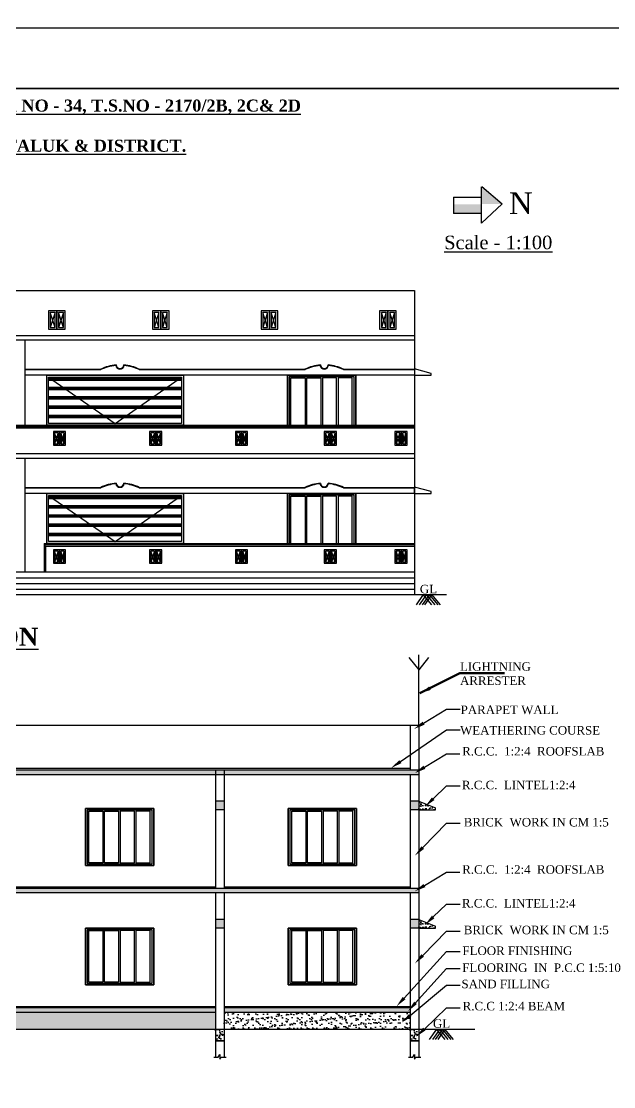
# Model space of a CAD drawing. Header units: metres. Extents: x 17422 to 45078, y -24482 to 1021.
# Drawn here: x 44955.39 to 44971.26, y -24421.43 to -24392.87 of the extents above; entities that cross this region are included whole.
import ezdxf
from ezdxf import colors
from ezdxf.entities.mleader import LeaderData, LeaderLine
from ezdxf.math import Vec2, Vec3

# ---------------------------------------------------------------- set-up
doc = ezdxf.new("R2010")
doc.units = ezdxf.units.M
doc.header["$MEASUREMENT"] = 0
doc.header["$PDMODE"] = 34
doc.layers.add('0 @ 1', color=7, linetype='Continuous')
doc.styles.add('CODE', font='tahoma.ttf', dxfattribs={"height": 0.6})
doc.styles.add('plan9', font='times.ttf', dxfattribs={"height": 9})
doc.styles.get("Standard").update_dxf_attribs({"font": 'times.ttf', "height": 0.23})
doc.dimstyles.new('OUTER', dxfattribs={"dimscale": 0, "dimtxt": 0.3, "dimasz": 0.18, "dimexe": 0.18, "dimexo": 0.0625, "dimgap": 0.09, "dimtad": 0, "dimzin": 0, "dimdsep": 46, "dimtxsty": 'CODE', "dimcen": 0.09, "dimse1": 1, "dimse2": 1, "dimclrd": 256, "dimclrt": 6, "dimadec": 0, "dimazin": 0, "dimtfac": 1, "dimtofl": 0, "dimtmove": 0, "dimatfit": 3, "dimfxl": 0, "dimtolj": 1, "dimtzin": 0, "dimarcsym": 0})
doc.dimstyles.new('Standard$7', dxfattribs={"dimtxt": 9, "dimasz": 9, "dimexe": 9, "dimexo": 9, "dimgap": 0, "dimtad": 0, "dimdec": 1, "dimzin": 0, "dimdsep": 46, "dimlunit": 4, "dimtxsty": 'Standard', "dimcen": 0, "dimclrd": 256, "dimclre": 256, "dimclrt": 256, "dimazin": 0, "dimtfac": 1, "dimtdec": 1, "dimtofl": 0, "dimtmove": 0, "dimatfit": 3, "dimfxl": 0, "dimtolj": 1, "dimtzin": 0, "dimlwd": -1, "dimlwe": -1, "dimarcsym": 0})
pattern_1 = [(50, (-1726.51783, -844.85389), (0.182165655, -0.01593742975), [0.0190480727, -0.20952880006]), (355, (-1726.51783, -844.85389), (-0.03523927326, 0.19103747295), [0.0152384582, -0.16762304005]), (100.45144446, (-1726.50265, -844.85521), (0.1469263812, 0.17510004124), [0.01618837084, -0.1780720793]), (46.1842, (-1726.51783, -844.8031), (0.2710518732, -0.042037644), [0.0285721091, -0.3142932001]), (96.6356355, (-1726.49524, -844.8066), (0.2373801163, 0.2474010928), [0.02428257, -0.2671082693]), (351.184164, (-1726.51783, -844.8031), (0.2373801161, 0.2474010926), [0.0228576873, -0.2514345603]), (21, (-1726.49243, -844.81579), (0.15159905258, -0.10225485217), [0.0190480727, -0.20952880006]), (326, (-1726.49243, -844.81579), (0.06179584186, 0.18416947733), [0.0152384582, -0.16762304005]), (71.45144474, (-1726.4798, -844.82431), (0.2133948926, 0.08191462476), [0.01618837033, -0.1780720793]), (37.5, (-1726.51783, -844.853885), (0.00308829078, 0.08454648453), [0, -0.16559124562, 0, -0.17016278308, 0, -0.1682579758]), (7.5, (-1726.51783, -844.853885), (0.06681290244, 0.10017043966), [0, -0.09701818378, 0, -0.16178163107, 0, -0.06412851153]), (327.5, (-1726.57447, -844.853885), (0.13557718121, -0.00572835783), [0, -0.06349357577, 0, -0.19809995642, 0, -0.2628634037]), (317.5, (-1726.59986, -844.85389), (0.14811430094, 0.02542409312), [0, -0.0825416485, 0, -0.131558689, 0, -0.18667111278])]
pattern_2 = [(37.5, (-1726.51783, -844.85389), (-0.0062993358, 0.1926823769), [0, -0.152, 0, -0.17, 0, -0.1625]), (7.5, (-1726.51783, -844.85389), (0.1769776705, 0.2822146065), [0, -0.082, 0, -0.137, 0, -0.0525]), (327.5, (-1726.64083, -844.85389), (0.3114141862, 0.00056590535), [0, -0.05, 0, -0.18, 0, -0.235]), (317.5, (-1726.64083, -844.85389), (0.3006126605, 0.0877675565), [0, -0.025, 0, -0.118, 0, -0.135])]
pattern_3 = [(50, (-1726.51783, -841.68389), (0.182165655, -0.01593742975), [0.0190480727, -0.20952880006]), (355, (-1726.51783, -841.68389), (-0.03523927326, 0.19103747295), [0.0152384582, -0.16762304005]), (100.45144446, (-1726.50265, -841.68521), (0.1469263812, 0.17510004124), [0.01618837084, -0.1780720793]), (46.1842, (-1726.51783, -841.6331), (0.2710518732, -0.042037644), [0.0285721091, -0.3142932001]), (96.6356355, (-1726.49524, -841.6366), (0.2373801163, 0.2474010928), [0.02428257, -0.2671082693]), (351.184164, (-1726.51783, -841.6331), (0.2373801161, 0.2474010926), [0.0228576873, -0.2514345603]), (21, (-1726.49243, -841.64579), (0.15159905258, -0.10225485217), [0.0190480727, -0.20952880006]), (326, (-1726.49243, -841.64579), (0.06179584186, 0.18416947733), [0.0152384582, -0.16762304005]), (71.45144474, (-1726.4798, -841.65431), (0.2133948926, 0.08191462476), [0.01618837033, -0.1780720793]), (37.5, (-1726.51783, -841.683885), (0.00308829078, 0.08454648453), [0, -0.16559124562, 0, -0.17016278308, 0, -0.1682579758]), (7.5, (-1726.51783, -841.683885), (0.06681290244, 0.10017043966), [0, -0.09701818378, 0, -0.16178163107, 0, -0.06412851153]), (327.5, (-1726.57447, -841.683885), (0.13557718121, -0.00572835783), [0, -0.06349357577, 0, -0.19809995642, 0, -0.2628634037]), (317.5, (-1726.59986, -841.68389), (0.14811430094, 0.02542409312), [0, -0.0825416485, 0, -0.131558689, 0, -0.18667111278])]

# ---------------------------------------------------------------- blocks, each defined once
blk = doc.blocks.new('TRRR')
at = {"ltscale": 0.23}
for p, q in [((27854.771, 61.778), (27854.479, 61.778)), ((27854.479, 61.778), (27854.479, 61.14)), ((27854.709, 61.201), (27854.54, 61.717)), ((27854.709, 61.717), (27854.54, 61.201)), ((27854.709, 61.717), (27854.54, 61.717)), ((27854.54, 61.717), (27854.54, 61.201)), ((27854.709, 61.201), (27854.709, 61.717)), ((27854.771, 61.14), (27854.771, 61.778)), ((27854.54, 61.201), (27854.709, 61.201)), ((27854.479, 61.14), (27854.771, 61.14))]:
    blk.add_line(p, q, dxfattribs=at)
blk = doc.blocks.new('*D183')
at = {"color": 0, "lineweight": -2}
for p, q in [((44910.149, -24394.612), (44910.149, -24392.87)), ((44984.785, -24394.612), (44984.785, -24392.87)), ((44910.329, -24393.05), (44947.007, -24393.05)), ((44984.605, -24393.05), (44947.927, -24393.05))]:
    blk.add_line(p, q, dxfattribs=at)
at = {"color": 0, "lineweight": 30}
for points in [[(44910.329, -24393.02), (44910.329, -24393.08), (44910.149, -24393.05)], [(44984.605, -24393.02), (44984.605, -24393.08), (44984.785, -24393.05)]]:
    blk.add_solid(points, dxfattribs=at)
at = {"layer": 'Defpoints', "color": 0, "lineweight": 30}
for p in [(44910.149, -24393.05), (44910.149, -24394.674), (44984.785, -24394.674)]:
    blk.add_point(p, dxfattribs=at)
at = {"color": 0, "lineweight": 30, "insert": (44947.467, -24393.05), "char_height": 0.23, "attachment_point": 5}
blk.add_mtext('\\A1;74.64', dxfattribs=at)

msp = doc.modelspace()

# ---------------------------------------------------------------- hatches: boundary and pattern name
for points in [[(44967.72329, -24397.30123), (44967.72329, -24397.77042), (44968.2706, -24397.76593)], [(44967.71937, -24398.02359), (44967.71937, -24397.77574), (44966.97585, -24397.77574), (44966.97585, -24398.02359)]]:
    msp.add_hatch(color=256).paths.add_polyline_path(points)
h = msp.add_hatch()
h.set_pattern_fill('PLAST', color=256)
h.set_pattern_definition([(0, (-11487.95403, -2557.2392), (0, 0.25), []), (0, (-11487.95403, -2557.20795), (0, 0.25), []), (0, (-11487.95403, -2557.1767), (0, 0.25), [])])
h.paths.add_polyline_path([(44956.11861, -24402.4098), (44959.67861, -24402.4098), (44959.67861, -24403.6498), (44956.11861, -24403.6498)])
h = msp.add_hatch()
h.set_pattern_fill('PLAST', color=256)
h.set_pattern_definition([(0, (-11487.95398, -2560.4092), (0, 0.25), []), (0, (-11487.95398, -2560.37795), (0, 0.25), []), (0, (-11487.95398, -2560.3467), (0, 0.25), [])])
h.paths.add_polyline_path([(44956.11866, -24405.5798), (44959.67866, -24405.5798), (44959.67866, -24406.81981), (44956.11866, -24406.81981)])
at = {"ltscale": 0.23}
h = msp.add_hatch(dxfattribs=at)
h.set_pattern_fill('AR-CONC', color=256, scale=0.025397, style=0)
h.set_pattern_definition(pattern_3)
h.paths.add_polyline_path([(44966.03353, -24412.93831), (44941.6131, -24412.93831), (44941.6131, -24413.05831), (44966.03353, -24413.05831)])
h = msp.add_hatch(dxfattribs=at)
h.set_pattern_fill('AR-CONC', color=256, scale=0.025397, style=0)
h.set_pattern_definition(pattern_3)
h.paths.add_polyline_path([(44947.05821, -24413.77831), (44946.82821, -24413.77831), (44946.82821, -24414.00831), (44947.05821, -24414.00831)])
h.paths.add_polyline_path([(44960.81842, -24413.77831), (44960.58842, -24413.77831), (44960.58842, -24414.00831), (44960.81842, -24414.00831)])
h.paths.add_polyline_path([(44966.03353, -24413.77831), (44965.80353, -24413.77831), (44965.80353, -24414.00831), (44966.03353, -24414.00831)])
h = msp.add_hatch(dxfattribs=at)
h.set_pattern_fill('AR-CONC', color=256, scale=0.025397, style=0)
h.set_pattern_definition(pattern_3)
h.paths.add_polyline_path([(44966.48353, -24413.95831), (44966.03353, -24413.77831), (44966.03353, -24414.00831), (44966.48353, -24414.00831)])
h = msp.add_hatch(dxfattribs=at)
h.set_pattern_fill('AR-CONC', color=256, scale=0.025397, style=0)
h.set_pattern_definition(pattern_1)
h.paths.add_polyline_path([(44966.03353, -24416.10831), (44941.6131, -24416.10831), (44941.6131, -24416.22831), (44966.03353, -24416.22831)])
h = msp.add_hatch(dxfattribs=at)
h.set_pattern_fill('AR-CONC', color=256, scale=0.025397, style=0)
h.set_pattern_definition(pattern_1)
h.paths.add_polyline_path([(44947.05821, -24416.94831), (44946.82821, -24416.94831), (44946.82821, -24417.17831), (44947.05821, -24417.17831)])
h.paths.add_polyline_path([(44960.81842, -24416.94831), (44960.58842, -24416.94831), (44960.58842, -24417.17831), (44960.81842, -24417.17831)])
h.paths.add_polyline_path([(44966.03353, -24416.94831), (44965.80353, -24416.94831), (44965.80353, -24417.17831), (44966.03353, -24417.17831)])
h = msp.add_hatch(dxfattribs=at)
h.set_pattern_fill('AR-CONC', color=256, scale=0.025397, style=0)
h.set_pattern_definition(pattern_1)
h.paths.add_polyline_path([(44966.48353, -24417.12831), (44966.03353, -24416.94831), (44966.03353, -24417.17831), (44966.48353, -24417.17831)])
h = msp.add_hatch()
h.set_pattern_fill('AR-SAND', color=256, scale=0.1, style=0)
h.set_pattern_definition(pattern_2)
h.paths.add_polyline_path([(44960.58842, -24419.88831), (44960.58842, -24419.43831), (44947.05821, -24419.43831), (44947.05821, -24419.88831)])
h = msp.add_hatch(dxfattribs=at)
h.set_pattern_fill('AR-CONC', color=256, scale=0.025397, style=0)
h.set_pattern_definition(pattern_1)
h.paths.add_polyline_path([(44960.58842, -24419.30831), (44953.5748, -24419.30831), (44953.5748, -24419.43831), (44960.58842, -24419.43831)])
h = msp.add_hatch(dxfattribs=at)
h.set_pattern_fill('AR-CONC', color=256, scale=0.025397, style=0)
h.set_pattern_definition(pattern_1)
h.paths.add_polyline_path([(44960.81842, -24419.30831), (44960.81842, -24419.43831), (44965.80353, -24419.43831), (44965.80353, -24419.30831)])
h = msp.add_hatch()
h.set_pattern_fill('AR-SAND', color=256, scale=0.1, style=0)
h.set_pattern_definition(pattern_2)
h.paths.add_polyline_path([(44965.80353, -24419.88831), (44965.80353, -24419.43831), (44960.81842, -24419.43831), (44960.81842, -24419.88831)])
h = msp.add_hatch(dxfattribs=at)
h.set_pattern_fill('AR-CONC', color=256, scale=0.025397, style=0)
h.set_pattern_definition([(50, (44960.7027, -24420.04951), (0.18217, -0.01594), [0.01905, -0.20953]), (355, (44960.7027, -24420.04951), (-0.03524, 0.19104), [0.01524, -0.16762]), (100.45, (44960.71789, -24420.05084), (0.14693, 0.1751), [0.01619, -0.17807]), (46.18, (44960.7027, -24419.99872), (0.27105, -0.04204), [0.02857, -0.31429]), (96.64, (44960.7253, -24420.00222), (0.23738, 0.2474), [0.02428, -0.26711]), (351.18, (44960.7027, -24419.99872), (0.23738, 0.2474), [0.02286, -0.25143]), (21, (44960.7281, -24420.01142), (0.1516, -0.102255), [0.01905, -0.20953]), (326, (44960.7281, -24420.01142), (0.0618, 0.18417), [0.01524, -0.16762]), (71.45, (44960.74074, -24420.01994), (0.2134, 0.08191), [0.01619, -0.17807]), (37.5, (44960.70271, -24420.04951), (0.003088, 0.084546), [0, -0.165591, 0, -0.170163, 0, -0.168258]), (7.5, (44960.70271, -24420.04951), (0.066813, 0.10017), [0, -0.097018, 0, -0.161782, 0, -0.064129]), (327.5, (44960.64607, -24420.04951), (0.135577, -0.005728), [0, -0.063494, 0, -0.1981, 0, -0.262863]), (317.5, (44960.62067, -24420.04951), (0.148114, 0.025424), [0, -0.082542, 0, -0.131559, 0, -0.18667])])
h.paths.add_polyline_path([(44960.817, -24419.89713), (44960.58842, -24419.89713), (44960.58842, -24420.20189), (44960.817, -24420.2019)])
h = msp.add_hatch(dxfattribs=at)
h.set_pattern_fill('AR-CONC', color=256, scale=0.025397, style=0)
h.set_pattern_definition([(50, (44965.91781, -24420.04951), (0.18217, -0.01594), [0.01905, -0.20953]), (355, (44965.91781, -24420.04951), (-0.03524, 0.19104), [0.01524, -0.16762]), (100.45, (44965.933, -24420.05084), (0.14693, 0.1751), [0.01619, -0.17807]), (46.18, (44965.91781, -24419.99872), (0.27105, -0.04204), [0.02857, -0.31429]), (96.64, (44965.9404, -24420.00222), (0.23738, 0.2474), [0.02428, -0.26711]), (351.18, (44965.9178, -24419.99872), (0.23738, 0.2474), [0.02286, -0.25143]), (21, (44965.94321, -24420.01142), (0.1516, -0.102255), [0.01905, -0.20953]), (326, (44965.94321, -24420.01142), (0.0618, 0.18417), [0.01524, -0.16762]), (71.45, (44965.95584, -24420.01994), (0.2134, 0.08191), [0.01619, -0.17807]), (37.5, (44965.917814, -24420.04951), (0.003088, 0.084546), [0, -0.165591, 0, -0.170163, 0, -0.168258]), (7.5, (44965.91781, -24420.04951), (0.066813, 0.10017), [0, -0.097018, 0, -0.161782, 0, -0.064129]), (327.5, (44965.86118, -24420.04951), (0.135577, -0.005728), [0, -0.063494, 0, -0.1981, 0, -0.262863]), (317.5, (44965.83578, -24420.04951), (0.148114, 0.025424), [0, -0.082542, 0, -0.131559, 0, -0.18667])])
h.paths.add_polyline_path([(44966.0321, -24419.89713), (44965.80353, -24419.89713), (44965.80353, -24420.20189), (44966.0321, -24420.2019)])

# ---------------------------------------------------------------- linework, layer by layer
for p, q in [((44966.96552, -24397.58063), (44967.71937, -24397.58063)), ((44966.96552, -24397.58063), (44966.96552, -24398.02468)), ((44967.71937, -24398.28175), (44967.71937, -24397.31104)), ((44967.72329, -24397.30123), (44968.2706, -24397.76593)), ((44968.2706, -24397.76593), (44967.71937, -24398.28175)), ((44967.71937, -24398.02468), (44966.96552, -24398.02468)), ((44956.11861, -24402.4098), (44957.89861, -24403.6498)), ((44957.54822, -24402.19468), (44957.54823, -24402.19468)), ((44957.54823, -24402.19468), (44957.54823, -24402.19468)), ((44957.89861, -24403.6498), (44959.67861, -24402.4098)), ((44958.51523, -24402.19468), (44958.51524, -24402.19468)), ((44958.51523, -24402.19468), (44958.51523, -24402.19468)), ((44958.54822, -24402.19468), (44962.98666, -24402.19469)), ((44958.54822, -24402.19468), (44962.98666, -24402.19469)), ((44941.4981, -24403.69981), (44965.91853, -24403.69981)), ((44941.4981, -24403.72981), (44965.91853, -24403.72981)), ((44941.4981, -24403.76981), (44965.91853, -24403.76981)), ((44955.48831, -24405.36468), (44957.51529, -24405.36468)), ((44955.48831, -24405.52981), (44955.48831, -24405.36468)), ((44955.48831, -24405.36468), (44957.51529, -24405.36468)), ((44955.48831, -24405.5298), (44955.48831, -24405.36468)), ((44956.11866, -24405.5798), (44957.89866, -24406.81981)), ((44957.54827, -24405.36468), (44957.54828, -24405.36468)), ((44957.54828, -24405.36468), (44957.54828, -24405.36468)), ((44957.89866, -24406.81981), (44959.67866, -24405.5798)), ((44958.51528, -24405.36468), (44958.51529, -24405.36468)), ((44958.51529, -24405.36469), (44958.51529, -24405.36469)), ((44958.54827, -24405.36468), (44962.98671, -24405.36469)), ((44958.54828, -24405.36469), (44962.98671, -24405.36469)), ((44955.99926, -24406.86981), (44965.91853, -24406.86981)), ((44955.99926, -24406.86981), (44955.99926, -24407.62981)), ((44956.01909, -24406.89981), (44965.91853, -24406.89981)), ((44956.01909, -24406.89981), (44956.01909, -24407.62981)), ((44956.0339, -24406.93981), (44965.91853, -24406.93981)), ((44956.0339, -24406.93981), (44956.0339, -24407.62981)), ((44966.15719, -24408.23981), (44965.96295, -24408.51584)), ((44966.2447, -24408.23981), (44966.05046, -24408.51584)), ((44966.32136, -24408.23981), (44966.12711, -24408.51584)), ((44966.38681, -24408.51584), (44966.15719, -24408.23981)), ((44966.38579, -24408.23981), (44966.19155, -24408.51584)), ((44966.47432, -24408.51584), (44966.2447, -24408.23981)), ((44966.55097, -24408.51584), (44966.32136, -24408.23981)), ((44966.61541, -24408.51584), (44966.38579, -24408.23981)), ((44966.50889, -24419.88831), (44966.31464, -24420.16434)), ((44966.5964, -24419.88831), (44966.40216, -24420.16434)), ((44966.67305, -24419.88831), (44966.47881, -24420.16434)), ((44966.7385, -24420.16434), (44966.50889, -24419.88831)), ((44966.73749, -24419.88831), (44966.54324, -24420.16434)), ((44966.82601, -24420.16434), (44966.5964, -24419.88831)), ((44966.90267, -24420.16434), (44966.67305, -24419.88831)), ((44966.9671, -24420.16434), (44966.73749, -24419.88831))]:
    msp.add_line(p, q)
for p, q in [((44941.4981, -24400.08981), (44965.91853, -24400.08981)), ((44941.4981, -24401.28981), (44965.91853, -24401.28981)), ((44941.4981, -24401.40981), (44965.91853, -24401.40981)), ((44955.48831, -24403.69981), (44955.48831, -24401.40981)), ((44955.48826, -24402.19468), (44957.51524, -24402.19468)), ((44955.48826, -24402.3598), (44955.48826, -24402.19468)), ((44955.48826, -24402.19468), (44957.51524, -24402.19468)), ((44955.48826, -24402.3598), (44955.48826, -24402.19468)), ((44955.48826, -24402.20738), (44957.51917, -24402.20738)), ((44955.48826, -24402.20738), (44957.51917, -24402.20738)), ((44958.54429, -24402.20738), (44962.99059, -24402.20739)), ((44958.5443, -24402.20738), (44962.99059, -24402.20739)), ((44964.34947, -24402.3598), (44962.51947, -24402.3598)), ((44962.51947, -24402.3598), (44962.51947, -24403.6998)), ((44964.30471, -24402.40456), (44962.56422, -24402.40456)), ((44962.56422, -24402.40456), (44962.56422, -24403.6998)), ((44962.61238, -24403.6998), (44962.61238, -24402.43001)), ((44962.61238, -24402.43001), (44962.99056, -24402.43001)), ((44962.99056, -24402.43001), (44962.99056, -24403.6998)), ((44963.03275, -24403.6998), (44963.03275, -24402.43001)), ((44963.03275, -24402.43001), (44963.41092, -24402.43001)), ((44963.41092, -24402.43001), (44963.41092, -24403.6998)), ((44963.83365, -24402.43001), (44963.45547, -24402.43001)), ((44963.45547, -24402.43001), (44963.45547, -24403.6998)), ((44963.83365, -24403.6998), (44963.83365, -24402.43001)), ((44964.25209, -24402.43001), (44963.87392, -24402.43001)), ((44963.87392, -24402.43001), (44963.87392, -24403.6998)), ((44964.01575, -24402.20739), (44965.91847, -24402.20739)), ((44964.01575, -24402.20739), (44965.91847, -24402.20739)), ((44964.01968, -24402.19469), (44965.91847, -24402.19469)), ((44964.01968, -24402.19469), (44965.91847, -24402.19469)), ((44964.25209, -24403.6998), (44964.25209, -24402.43001)), ((44964.30471, -24403.6998), (44964.30471, -24402.40456)), ((44964.34947, -24403.6998), (44964.34947, -24402.3598)), ((44941.4981, -24404.45981), (44965.91853, -24404.45981)), ((44941.4981, -24404.57981), (44965.91853, -24404.57981)), ((44955.48831, -24407.62981), (44955.48831, -24404.57981)), ((44955.48831, -24405.37738), (44957.51922, -24405.37738)), ((44955.48831, -24405.37738), (44957.51922, -24405.37738)), ((44958.54434, -24405.37738), (44962.99064, -24405.37739)), ((44958.54435, -24405.37739), (44962.99064, -24405.37739)), ((44964.34952, -24405.5298), (44962.51952, -24405.5298)), ((44962.51952, -24405.5298), (44962.51952, -24406.8698)), ((44964.30477, -24405.57456), (44962.56427, -24405.57456)), ((44962.56427, -24405.57456), (44962.56427, -24406.8698)), ((44964.01581, -24405.37739), (44965.91852, -24405.37739)), ((44964.01581, -24405.37739), (44965.91852, -24405.37739)), ((44964.01973, -24405.36469), (44965.91852, -24405.36469)), ((44964.01973, -24405.36469), (44965.91852, -24405.36469)), ((44964.30477, -24406.8698), (44964.30477, -24405.57456)), ((44964.34952, -24406.8698), (44964.34952, -24405.5298)), ((44965.91853, -24405.52981), (44965.91852, -24405.36468)), ((44965.91853, -24405.5298), (44965.91852, -24405.36468)), ((44962.61244, -24406.8698), (44962.61244, -24405.60001)), ((44962.61244, -24405.60001), (44962.99061, -24405.60001)), ((44962.99061, -24405.60001), (44962.99061, -24406.8698)), ((44963.0328, -24406.8698), (44963.0328, -24405.60001)), ((44963.0328, -24405.60001), (44963.41097, -24405.60001)), ((44963.41097, -24405.60001), (44963.41097, -24406.8698)), ((44963.8337, -24405.60001), (44963.45553, -24405.60001)), ((44963.45553, -24405.60001), (44963.45553, -24406.8698)), ((44963.8337, -24406.8698), (44963.8337, -24405.60001)), ((44964.25215, -24405.60001), (44963.87397, -24405.60001)), ((44963.87397, -24405.60001), (44963.87397, -24406.8698)), ((44964.25215, -24406.8698), (44964.25215, -24405.60001)), ((44941.4981, -24407.62981), (44965.91853, -24407.62981)), ((44941.4981, -24407.78981), (44965.91853, -24407.78981)), ((44941.4981, -24407.93981), (44965.91853, -24407.93981)), ((44941.4981, -24408.08981), (44965.91853, -24408.08981)), ((44940.70426, -24408.23981), (44966.77948, -24408.23981)), ((44966.03353, -24411.73831), (44966.03353, -24409.85577)), ((44965.77176, -24409.92987), (44966.03353, -24410.2575)), ((44966.29529, -24409.92987), (44966.03353, -24410.2575)), ((44941.6131, -24411.73831), (44966.03353, -24411.73831)), ((44965.80353, -24411.73831), (44965.80353, -24412.93831)), ((44966.03353, -24411.73831), (44966.03353, -24420.63651)), ((44941.6131, -24412.93831), (44966.03353, -24412.93831)), ((44941.8431, -24412.88831), (44965.80353, -24412.88831)), ((44960.58842, -24412.93831), (44960.58842, -24416.10831)), ((44960.81842, -24412.93831), (44960.81842, -24416.10831)), ((44941.6131, -24413.05831), (44966.03353, -24413.05831)), ((44965.80353, -24413.05831), (44965.80353, -24416.10831)), ((44960.81842, -24413.77831), (44960.58842, -24413.77831)), ((44966.03353, -24413.77831), (44965.80353, -24413.77831)), ((44958.9342, -24413.97831), (44957.1042, -24413.97831)), ((44957.1042, -24413.97831), (44957.1042, -24415.49831)), ((44958.88944, -24414.02307), (44957.14895, -24414.02307)), ((44957.14895, -24414.02307), (44957.14895, -24415.45356)), ((44957.19711, -24415.42811), (44957.19711, -24414.04852)), ((44957.19711, -24414.04852), (44957.57529, -24414.04852)), ((44957.57529, -24414.04852), (44957.57529, -24415.42811)), ((44957.61748, -24415.42811), (44957.61748, -24414.04852)), ((44957.61748, -24414.04852), (44957.99565, -24414.04852)), ((44957.99565, -24414.04852), (44957.99565, -24415.42811)), ((44958.41838, -24414.04852), (44958.04021, -24414.04852)), ((44958.04021, -24414.04852), (44958.04021, -24415.42811)), ((44958.41838, -24415.42811), (44958.41838, -24414.04852)), ((44958.83682, -24414.04852), (44958.45865, -24414.04852)), ((44958.45865, -24414.04852), (44958.45865, -24415.42811)), ((44958.83682, -24415.42811), (44958.83682, -24414.04852)), ((44958.88944, -24415.45356), (44958.88944, -24414.02307)), ((44958.9342, -24415.49831), (44958.9342, -24413.97831)), ((44960.81842, -24414.00831), (44960.58842, -24414.00831)), ((44964.37112, -24413.97831), (44962.54112, -24413.97831)), ((44962.54112, -24413.97831), (44962.54112, -24415.49831)), ((44964.32637, -24414.02307), (44962.58588, -24414.02307)), ((44962.58588, -24414.02307), (44962.58588, -24415.45356)), ((44962.63404, -24415.42811), (44962.63404, -24414.04852)), ((44962.63404, -24414.04852), (44963.01221, -24414.04852)), ((44963.01221, -24414.04852), (44963.01221, -24415.42811)), ((44963.0544, -24415.42811), (44963.0544, -24414.04852)), ((44963.0544, -24414.04852), (44963.43258, -24414.04852)), ((44963.43258, -24414.04852), (44963.43258, -24415.42811)), ((44963.8553, -24414.04852), (44963.47713, -24414.04852)), ((44963.47713, -24414.04852), (44963.47713, -24415.42811)), ((44963.8553, -24415.42811), (44963.8553, -24414.04852)), ((44964.27375, -24414.04852), (44963.89557, -24414.04852)), ((44963.89557, -24414.04852), (44963.89557, -24415.42811)), ((44964.27375, -24415.42811), (44964.27375, -24414.04852)), ((44964.32637, -24415.45356), (44964.32637, -24414.02307)), ((44964.37112, -24415.49831), (44964.37112, -24413.97831)), ((44966.03353, -24414.00831), (44965.80353, -24414.00831)), ((44957.1042, -24415.49831), (44958.9342, -24415.49831)), ((44957.14895, -24415.45356), (44958.88944, -24415.45356)), ((44957.57529, -24415.42811), (44957.19711, -24415.42811)), ((44957.99565, -24415.42811), (44957.61748, -24415.42811)), ((44958.04021, -24415.42811), (44958.41838, -24415.42811)), ((44958.45865, -24415.42811), (44958.83682, -24415.42811)), ((44962.54112, -24415.49831), (44964.37112, -24415.49831)), ((44962.58588, -24415.45356), (44964.32637, -24415.45356)), ((44963.01221, -24415.42811), (44962.63404, -24415.42811)), ((44963.43258, -24415.42811), (44963.0544, -24415.42811)), ((44963.47713, -24415.42811), (44963.8553, -24415.42811)), ((44963.89557, -24415.42811), (44964.27375, -24415.42811)), ((44946.82821, -24416.10831), (44966.03353, -24416.10831)), ((44953.93831, -24416.07831), (44960.58842, -24416.07831)), ((44960.81842, -24416.07831), (44965.80353, -24416.07831)), ((44946.82821, -24416.22831), (44966.03353, -24416.22831)), ((44960.58842, -24416.22831), (44960.58842, -24420.63651)), ((44960.81842, -24416.22831), (44960.81842, -24420.63651)), ((44965.80353, -24416.22831), (44965.80353, -24420.63651)), ((44960.81842, -24416.94831), (44960.58842, -24416.94831)), ((44966.03353, -24416.94831), (44965.80353, -24416.94831)), ((44958.9342, -24417.17831), (44957.1042, -24417.17831)), ((44957.1042, -24417.17831), (44957.1042, -24418.69831)), ((44958.88944, -24417.22307), (44957.14895, -24417.22307)), ((44957.14895, -24417.22307), (44957.14895, -24418.65356)), ((44957.19711, -24418.62811), (44957.19711, -24417.24852)), ((44957.19711, -24417.24852), (44957.57529, -24417.24852)), ((44957.57529, -24417.24852), (44957.57529, -24418.62811)), ((44957.61748, -24418.62811), (44957.61748, -24417.24852)), ((44957.61748, -24417.24852), (44957.99565, -24417.24852)), ((44957.99565, -24417.24852), (44957.99565, -24418.62811)), ((44958.41838, -24417.24852), (44958.04021, -24417.24852)), ((44958.04021, -24417.24852), (44958.04021, -24418.62811)), ((44958.41838, -24418.62811), (44958.41838, -24417.24852)), ((44958.83682, -24417.24852), (44958.45865, -24417.24852)), ((44958.45865, -24417.24852), (44958.45865, -24418.62811)), ((44958.83682, -24418.62811), (44958.83682, -24417.24852)), ((44958.88944, -24418.65356), (44958.88944, -24417.22307)), ((44958.9342, -24418.69831), (44958.9342, -24417.17831)), ((44960.81842, -24417.17831), (44960.58842, -24417.17831)), ((44964.37112, -24417.17831), (44962.54112, -24417.17831)), ((44962.54112, -24417.17831), (44962.54112, -24418.69831)), ((44964.32637, -24417.22307), (44962.58588, -24417.22307)), ((44962.58588, -24417.22307), (44962.58588, -24418.65356)), ((44962.63404, -24418.62811), (44962.63404, -24417.24852)), ((44962.63404, -24417.24852), (44963.01221, -24417.24852)), ((44963.01221, -24417.24852), (44963.01221, -24418.62811)), ((44963.0544, -24418.62811), (44963.0544, -24417.24852)), ((44963.0544, -24417.24852), (44963.43258, -24417.24852)), ((44963.43258, -24417.24852), (44963.43258, -24418.62811)), ((44963.8553, -24417.24852), (44963.47713, -24417.24852)), ((44963.47713, -24417.24852), (44963.47713, -24418.62811)), ((44963.8553, -24418.62811), (44963.8553, -24417.24852)), ((44964.27375, -24417.24852), (44963.89557, -24417.24852)), ((44963.89557, -24417.24852), (44963.89557, -24418.62811)), ((44964.27375, -24418.62811), (44964.27375, -24417.24852)), ((44964.32637, -24418.65356), (44964.32637, -24417.22307)), ((44964.37112, -24418.69831), (44964.37112, -24417.17831)), ((44966.03353, -24417.17831), (44965.80353, -24417.17831)), ((44957.1042, -24418.69831), (44958.9342, -24418.69831)), ((44957.14895, -24418.65356), (44958.88944, -24418.65356)), ((44957.57529, -24418.62811), (44957.19711, -24418.62811)), ((44957.99565, -24418.62811), (44957.61748, -24418.62811)), ((44958.04021, -24418.62811), (44958.41838, -24418.62811)), ((44958.45865, -24418.62811), (44958.83682, -24418.62811)), ((44962.54112, -24418.69831), (44964.37112, -24418.69831)), ((44962.58588, -24418.65356), (44964.32637, -24418.65356)), ((44963.01221, -24418.62811), (44962.63404, -24418.62811)), ((44963.43258, -24418.62811), (44963.0544, -24418.62811)), ((44963.47713, -24418.62811), (44963.8553, -24418.62811)), ((44963.89557, -24418.62811), (44964.27375, -24418.62811)), ((44947.05821, -24419.27831), (44960.58842, -24419.27831)), ((44960.81842, -24419.27831), (44965.80353, -24419.27831)), ((44947.05821, -24419.30831), (44960.58842, -24419.30831)), ((44947.05821, -24419.43831), (44960.58842, -24419.43831)), ((44960.81842, -24419.30831), (44965.80353, -24419.30831)), ((44960.81842, -24419.43831), (44965.80353, -24419.43831)), ((44940.7984, -24419.88831), (44967.53677, -24419.88831)), ((44960.81699, -24420.2019), (44960.58842, -24420.20189)), ((44966.0321, -24420.2019), (44965.80352, -24420.20189))]:
    msp.add_line(p, q, dxfattribs=at)
at = {"lineweight": 30}
for points in [[(44910.14898, -24450.37317), (44972.28704, -24450.37317), (44972.28704, -24394.67421), (44910.14898, -24394.67421)], [(44910.14898, -24394.67421), (44984.78496, -24394.67421), (44984.78496, -24450.37317), (44910.14898, -24450.37317)]]:
    msp.add_lwpolyline(points, close=True, dxfattribs=at)
at = {"ltscale": 0.23}
for points in [[(44965.91853, -24400.08981), (44965.91853, -24408.23981)], [(44965.91847, -24402.35981), (44955.48826, -24402.3598)], [(44965.91847, -24402.35981), (44955.48826, -24402.3598)], [(44962.51947, -24403.6998), (44962.51947, -24402.3598), (44964.34947, -24402.3598), (44964.34947, -24403.6998)], [(44965.91853, -24402.35981), (44966.36853, -24402.35981), (44966.36853, -24402.30981), (44965.91853, -24402.18697)], [(44965.91853, -24405.52981), (44955.48831, -24405.5298)], [(44965.91853, -24405.52981), (44955.48831, -24405.5298)], [(44962.51952, -24406.8698), (44962.51952, -24405.5298), (44964.34952, -24405.5298), (44964.34952, -24406.8698)], [(44965.91853, -24405.52981), (44966.36853, -24405.52981), (44966.36853, -24405.47981), (44965.91853, -24405.35697)], [(44966.03353, -24413.77831), (44966.48353, -24413.95831)], [(44966.03353, -24414.00831), (44966.48353, -24414.00831), (44966.48353, -24413.95831)], [(44966.03353, -24416.94831), (44966.48353, -24417.12831)], [(44966.03353, -24417.17831), (44966.48353, -24417.17831), (44966.48353, -24417.12831)], [(44960.58842, -24420.20189), (44960.81699, -24420.2019)], [(44965.80353, -24420.20189), (44966.0321, -24420.2019)], [(44960.54308, -24420.63651), (44960.65844, -24420.63651), (44960.7023, -24420.5727), (44960.70188, -24420.69359), (44960.74467, -24420.63651), (44960.87495, -24420.63651)], [(44965.75818, -24420.63651), (44965.87355, -24420.63651), (44965.9174, -24420.5727), (44965.91699, -24420.69359), (44965.95978, -24420.63651), (44966.09006, -24420.63651)]]:
    msp.add_lwpolyline(points, dxfattribs=at)
for points in [[(44956.06861, -24402.3598), (44959.72861, -24402.3598), (44959.72861, -24403.6998), (44956.06861, -24403.6998)], [(44956.11861, -24402.4098), (44959.67861, -24402.4098), (44959.67861, -24403.6498), (44956.11861, -24403.6498)], [(44956.06866, -24405.5298), (44959.72866, -24405.5298), (44959.72866, -24406.86981), (44956.06866, -24406.86981)], [(44956.11866, -24405.5798), (44959.67866, -24405.5798), (44959.67866, -24406.81981), (44956.11866, -24406.81981)]]:
    msp.add_lwpolyline(points, close=True)
for points in [[(44957.1042, -24413.97831), (44958.9342, -24413.97831), (44958.9342, -24415.49831), (44957.1042, -24415.49831)], [(44962.54112, -24413.97831), (44964.37112, -24413.97831), (44964.37112, -24415.49831), (44962.54112, -24415.49831)], [(44957.1042, -24417.17831), (44958.9342, -24417.17831), (44958.9342, -24418.69831), (44957.1042, -24418.69831)], [(44962.54112, -24417.17831), (44964.37112, -24417.17831), (44964.37112, -24418.69831), (44962.54112, -24418.69831)]]:
    msp.add_lwpolyline(points, close=True, dxfattribs=at)
for centre, radius, start, end in [((44958.06752, -24403.41281), 1.33748, 96.000685, 114.389638), ((44958.06752, -24403.41281), 1.33748, 96.000685, 114.389638), ((44958.03173, -24402.0748), 0.10433, 184.318926, 355.681074), ((44958.03173, -24402.0748), 0.10433, 184.318926, 355.681074), ((44957.99594, -24403.41281), 1.33748, 65.610362, 83.999315), ((44957.99594, -24403.41281), 1.33748, 65.610362, 83.999315), ((44963.53896, -24403.41281), 1.33748, 96.000685, 114.389638), ((44963.53896, -24403.41281), 1.33748, 96.000685, 114.389638), ((44963.50317, -24402.0748), 0.10433, 184.318926, 355.681074), ((44963.50317, -24402.0748), 0.10433, 184.318926, 355.681074), ((44963.46738, -24403.41281), 1.33748, 65.610362, 83.999315), ((44963.46738, -24403.41281), 1.33748, 65.610362, 83.999315), ((44958.06757, -24406.58281), 1.33748, 96.000685, 114.389638), ((44958.06757, -24406.58281), 1.33748, 96.000685, 114.389638), ((44958.03178, -24405.24481), 0.10433, 184.318926, 355.681074), ((44958.03178, -24405.2448), 0.10433, 184.318926, 355.681074), ((44957.99599, -24406.58281), 1.33748, 65.610362, 83.999315), ((44957.99599, -24406.58281), 1.33748, 65.610362, 83.999315), ((44963.53901, -24406.58281), 1.33748, 96.000685, 114.389638), ((44963.53901, -24406.58281), 1.33748, 96.000685, 114.389638), ((44963.50322, -24405.24481), 0.10433, 184.318926, 355.681074), ((44963.50322, -24405.2448), 0.10433, 184.318926, 355.681074), ((44963.46744, -24406.58281), 1.33748, 65.610362, 83.999315), ((44963.46744, -24406.58281), 1.33748, 65.610362, 83.999315)]:
    msp.add_arc(centre, radius, start, end)
for centre, radius, start, end in [((44958.07344, -24403.43608), 1.34793, 96.669866, 114.28124), ((44958.07344, -24403.43607), 1.34793, 96.669866, 114.28124), ((44958.03173, -24402.0748), 0.11703, 191.069764, 348.930236), ((44958.03173, -24402.0748), 0.11703, 191.069764, 348.930236), ((44957.99002, -24403.43608), 1.34793, 65.71876, 83.330134), ((44957.99002, -24403.43607), 1.34793, 65.71876, 83.330134), ((44963.54488, -24403.43608), 1.34793, 96.669866, 114.28124), ((44963.54488, -24403.43607), 1.34793, 96.669866, 114.28124), ((44963.50317, -24402.0748), 0.11703, 191.069764, 348.930236), ((44963.50317, -24402.0748), 0.11703, 191.069764, 348.930236), ((44963.46146, -24403.43608), 1.34793, 65.71876, 83.330134), ((44963.46146, -24403.43607), 1.34793, 65.71876, 83.330134), ((44958.07349, -24406.60608), 1.34793, 96.669866, 114.28124), ((44958.07349, -24406.60608), 1.34793, 96.669866, 114.28124), ((44958.03178, -24405.2448), 0.11703, 191.069764, 348.930236), ((44958.03178, -24405.24481), 0.11703, 191.069764, 348.930236), ((44957.99007, -24406.60608), 1.34793, 65.71876, 83.330134), ((44957.99007, -24406.60608), 1.34793, 65.71876, 83.330134), ((44963.54493, -24406.60608), 1.34793, 96.669866, 114.28124), ((44963.54493, -24406.60608), 1.34793, 96.669866, 114.28124), ((44963.50322, -24405.2448), 0.11703, 191.069764, 348.930236), ((44963.50322, -24405.24481), 0.11703, 191.069764, 348.930236), ((44963.46152, -24406.60608), 1.34793, 65.71876, 83.330134), ((44963.46152, -24406.60608), 1.34793, 65.71876, 83.330134)]:
    msp.add_arc(centre, radius, start, end, dxfattribs=at)

# ---------------------------------------------------------------- block references
for p, xscale, yscale, zscale in [((23634.04113, -24447.92281), 0.7654811071341844, 0.7654811071341844, 0.7654811071341844), ((23634.2644, -24447.92281), 0.7654811071341844, 0.7654811071341844, 0.7654811071341844), ((23636.82153, -24447.92281), 0.7654811071341844, 0.7654811071341844, 0.7654811071341844), ((23637.04479, -24447.92281), 0.7654811071341844, 0.7654811071341844, 0.7654811071341844), ((23639.73345, -24447.92281), 0.7654811071341844, 0.7654811071341844, 0.7654811071341844), ((23639.95672, -24447.92281), 0.7654811071341844, 0.7654811071341844, 0.7654811071341844), ((23642.9103, -24447.92281), 0.7654811071341844, 0.7654811071341844, 0.7654811071341844), ((23643.13357, -24447.92281), 0.7654811071341844, 0.7654811071341844, 0.7654811071341844), ((29288.10254, -24438.62111), 0.5625, 0.5625, 0.5625), ((29288.2666, -24438.62111), 0.5625, 0.5625, 0.5625), ((29290.67887, -24438.62111), 0.5625, 0.5625, 0.5625), ((29290.84293, -24438.62111), 0.5625, 0.5625, 0.5625), ((29292.97715, -24438.62111), 0.5625, 0.5625, 0.5625), ((29293.14122, -24438.62111), 0.5625, 0.5625, 0.5625), ((29295.35891, -24438.62111), 0.5625, 0.5625, 0.5625), ((29295.52297, -24438.62111), 0.5625, 0.5625, 0.5625), ((29297.25406, -24438.62111), 0.5625, 0.5625, 0.5625), ((29297.41812, -24438.62111), 0.5625, 0.5625, 0.5625), ((29288.10254, -24441.79111), 0.5625, 0.5625, 0.5625), ((29288.2666, -24441.79111), 0.5625, 0.5625, 0.5625), ((29290.67887, -24441.79111), 0.5625, 0.5625, 0.5625), ((29290.84293, -24441.79111), 0.5625, 0.5625, 0.5625), ((29292.97715, -24441.79111), 0.5625, 0.5625, 0.5625), ((29293.14122, -24441.79111), 0.5625, 0.5625, 0.5625), ((29295.35891, -24441.79111), 0.5625, 0.5625, 0.5625), ((29295.52297, -24441.79111), 0.5625, 0.5625, 0.5625), ((29297.25406, -24441.79111), 0.5625, 0.5625, 0.5625), ((29297.41812, -24441.79111), 0.5625, 0.5625, 0.5625)]:
    msp.add_blockref('TRRR', p, dxfattribs=dict(xscale=xscale, yscale=yscale, zscale=zscale))

# ---------------------------------------------------------------- texts
at = {"style": 'plan9'}
for p in [(44966.0653, -24408.20547), (44966.417, -24419.85398)]:
    msp.add_text('GL', height=0.228577, dxfattribs=at).set_placement(p)
at = {"attachment_point": 1, "style": 'plan9'}
for s, insert, char_height, width in [('\\A1;{\\fTimes New Roman|b1|i0|c0|p18;\\H0.90909x;\\L PLAN SHOWING THE PROPOSED CONSTRUCTION  OF  R.C.C. ROOF  COMMERCIAL  BUILDING IN WARD NO - 7, BLOCK NO - 34, T.S.NO - 2170/2B, 2C& 2D\\P\\P(OLD T.S.NO - 2376/2Pt) VILVARAYANATHAM VILLAGE, CUDDALORE  CITY MUNICIPAL CORPORATION, CUDDALORE TALUK & DISTRICT.\\l\\P \\P                                                                   \\H1.1x;\\LName of the Owners:-1. Thiru.P.J.Baskar   S/o R.Jangal  \\P\\H0.90909x;\\l                                                                                                            \\H1.0846x; \\L2. \\H1.0142x;Smt.B.Adhilakshmi  W/o P.J.Baskar   \\H0.90909x;\\l\\P\\P^I}', (44926.78172, -24394.96765), 0.35496995, 79.9406327), ('\\pt1.06491;{\\fTimes New Roman|b1|i0|c0|p18;\\H1.35x;\\LELEVATION}', (44951.50178, -24409.1292), 0.3549699, 15.1247797), ('FLOORING  IN  P.C.C 1:5:10', (44967.20082, -24418.1281), 0.2285769, 5.0186558), ('SAND FILLING', (44967.181, -24418.56445), 0.2285769, 3.9366017), ('R.C.C 1:2:4 BEAM', (44967.21177, -24419.1576), 0.2285769, 5.4788786)]:
    msp.add_mtext(s, dxfattribs=dict(at, insert=insert, char_height=char_height, width=width))
at = {"attachment_point": 1}
for s, insert, char_height, width in [('{\\fTimes New Roman|b0|i0|c0|p18;  N}', (44968.01385, -24397.45643), 0.5808792, 1.6988084), ('{\\LScale - 1:100}', (44966.71522, -24398.61672), 0.3637836, 12.5197129)]:
    msp.add_mtext(s, dxfattribs=dict(at, insert=insert, char_height=char_height, width=width))
at = {"attachment_point": 1, "style": 'plan9'}
for s, insert, char_height in [('LIGHTNING\\PARRESTER', (44967.14153, -24410.05218), 0.228577), ('PARAPET WALL', (44967.15829, -24411.21402), 0.2285769), ('WEATHERING COURSE', (44967.14307, -24411.76357), 0.2285769), (' R.C.C.  1:2:4  ROOFSLAB ', (44967.11311, -24412.32427), 0.2285769), (' R.C.C.  LINTEL1:2:4 ', (44967.10721, -24413.22977), 0.2285769), ('BRICK  WORK IN CM 1:5 ', (44967.24214, -24414.22662), 0.2285769), (' R.C.C.  1:2:4  ROOFSLAB ', (44967.11311, -24415.49427), 0.2285769), (' R.C.C.  LINTEL1:2:4 ', (44967.10721, -24416.39977), 0.2285769), ('BRICK  WORK IN CM 1:5 ', (44967.24214, -24417.11615), 0.2285769), (' FLOOR FINISHING', (44967.11966, -24417.67344), 0.2285769)]:
    msp.add_mtext(s, dxfattribs=dict(at, insert=insert, char_height=char_height))

# ---------------------------------------------------------------- dimensions: what is measured, and where the dimension line sits
at = {"layer": '0 @ 1', "lineweight": 30}
dim = msp.add_linear_dim(base=(44910.14898, -24393.04972), p1=(44984.78496, -24394.67421), p2=(44910.14898, -24394.67421), dimstyle='OUTER', override={"dimscale": 1, "dimtxt": 0.23, "dimtxsty": 'Standard', "dimse1": 0, "dimse2": 0, "dimclrd": 0, "dimclrt": 0, "dimtix": 0, "dimtofl": 0, "dimtmove": 0, "dimatfit": 3, "dimfxl": 20}, dxfattribs=at)
dim.commit()
dim.dimension.update_dxf_attribs({"geometry": '*D183', "text_midpoint": (44947.46697, -24393.04972)})

# ---------------------------------------------------------------- leaders
msp.add_leader([(44966.06631, -24410.88585), (44967.13548, -24410.34617), (44968.32844, -24410.34617)], dimstyle='Standard$7', override={"dimtxt": 0.23, "dimasz": 0.3, "dimexe": 0.18, "dimexo": 0.0625, "dimgap": 0.09, "dimtad": 1, "dimdec": 2, "dimzin": 11, "dimlunit": 2, "dimcen": 2.5, "dimdle": 3, "dimclrd": 4, "dimclre": 0, "dimclrt": 1, "dimadec": 0, "dimtfac": 0.5, "dimtdec": 2, "dimfxl": 20, "dimfxlon": 1, "dimtolj": 0, "dimtzin": 8, "dimlwd": 65534, "dimlwe": 65534})
ml = msp.add_multileader_mtext('Standard')
ml.set_content('', color=256)
ml.set_leader_properties()
ml.build(insert=Vec2(0, 0))
ml.multileader.update_dxf_attribs({"text_right_attachment_type": 6, "dogleg_length": 0.36, "arrow_head_size": 0.3})
ctx = ml.context
ctx.base_point, ctx.char_height, ctx.arrow_head_size, ctx.landing_gap_size, ctx.plane_origin = Vec3(44967.14252, -24411.30681), 0.18, 0.3, 0.09, Vec3(44965.90866, -24411.84346)
ctx.right_attachment = 6
notes = []
notes.append((ctx, [(0, (1, 1, 0), (44966.78252, -24411.30681), (1, 0), 0.36, [(0, [(44965.90866, -24411.84346)], 0, [])])]))
ctx.mtext.insert, ctx.mtext.flow_direction = Vec3(44967.23252, -24411.21681), 5
ml = msp.add_multileader_mtext('Standard')
ml.set_content('', color=256)
ml.set_leader_properties()
ml.build(insert=Vec2(0, 0))
ml.multileader.update_dxf_attribs({"text_right_attachment_type": 6, "dogleg_length": 0.36, "arrow_head_size": 0.3})
ctx = ml.context
ctx.base_point, ctx.char_height, ctx.arrow_head_size, ctx.landing_gap_size, ctx.plane_origin = Vec3(44967.14252, -24411.86133), 0.18, 0.3, 0.09, Vec3(44965.29614, -24412.88831)
ctx.right_attachment = 6
notes.append((ctx, [(0, (1, 1, 0), (44966.78252, -24411.86133), (1, 0), 0.36, [(0, [(44965.29614, -24412.88831)], 0, [])])]))
ctx.mtext.insert, ctx.mtext.flow_direction = Vec3(44967.23252, -24411.77133), 5
ml = msp.add_multileader_mtext('Standard')
ml.set_content('', color=256)
ml.set_leader_properties()
ml.build(insert=Vec2(0, 0))
ml.multileader.update_dxf_attribs({"text_right_attachment_type": 6, "dogleg_length": 0.36, "arrow_head_size": 0.3})
ctx = ml.context
ctx.base_point, ctx.char_height, ctx.arrow_head_size, ctx.landing_gap_size, ctx.plane_origin = Vec3(44967.13739, -24412.51164), 0.18, 0.3, 0.09, Vec3(44965.93064, -24413.02476)
ctx.right_attachment = 6
notes.append((ctx, [(0, (1, 1, 0), (44966.77739, -24412.51164), (1, 0), 0.36, [(0, [(44965.93064, -24413.02476)], 0, [])])]))
ctx.mtext.insert, ctx.mtext.flow_direction = Vec3(44967.22739, -24412.42164), 5
ml = msp.add_multileader_mtext('Standard')
ml.set_content('', color=256)
ml.set_leader_properties()
ml.build(insert=Vec2(0, 0))
ml.multileader.update_dxf_attribs({"text_right_attachment_type": 6, "dogleg_length": 0.36, "arrow_head_size": 0.3})
ctx = ml.context
ctx.base_point, ctx.char_height, ctx.arrow_head_size, ctx.landing_gap_size, ctx.plane_origin = Vec3(44967.14252, -24413.36598), 0.18, 0.3, 0.09, Vec3(44966.20643, -24413.91862)
ctx.right_attachment = 6
notes.append((ctx, [(0, (1, 1, 0), (44966.78252, -24413.36598), (1, 0), 0.36, [(0, [(44966.20643, -24413.91862)], 0, [])])]))
ctx.mtext.insert, ctx.mtext.flow_direction = Vec3(44967.23252, -24413.27598), 5
ml = msp.add_multileader_mtext('Standard')
ml.set_content('', color=256)
ml.set_leader_properties()
ml.build(insert=Vec2(0, 0))
ml.multileader.update_dxf_attribs({"text_right_attachment_type": 6, "dogleg_length": 0.36, "arrow_head_size": 0.3})
ctx = ml.context
ctx.base_point, ctx.char_height, ctx.arrow_head_size, ctx.landing_gap_size, ctx.plane_origin = Vec3(44967.14252, -24414.3702), 0.18, 0.3, 0.09, Vec3(44965.931, -24415.23774)
ctx.right_attachment = 6
notes.append((ctx, [(0, (1, 1, 0), (44966.78252, -24414.3702), (1, 0), 0.36, [(0, [(44965.931, -24415.23774)], 0, [])])]))
ctx.mtext.insert, ctx.mtext.flow_direction = Vec3(44967.23252, -24414.2802), 5
ml = msp.add_multileader_mtext('Standard')
ml.set_content('', color=256)
ml.set_leader_properties()
ml.build(insert=Vec2(0, 0))
ml.multileader.update_dxf_attribs({"text_right_attachment_type": 6, "dogleg_length": 0.36, "arrow_head_size": 0.3})
ctx = ml.context
ctx.base_point, ctx.char_height, ctx.arrow_head_size, ctx.landing_gap_size, ctx.plane_origin = Vec3(44967.13739, -24415.68164), 0.18, 0.3, 0.09, Vec3(44965.93064, -24416.19476)
ctx.right_attachment = 6
notes.append((ctx, [(0, (1, 1, 0), (44966.77739, -24415.68164), (1, 0), 0.36, [(0, [(44965.93064, -24416.19476)], 0, [])])]))
ctx.mtext.insert, ctx.mtext.flow_direction = Vec3(44967.22739, -24415.59164), 5
ml = msp.add_multileader_mtext('Standard')
ml.set_content('', color=256)
ml.set_leader_properties()
ml.build(insert=Vec2(0, 0))
ml.multileader.update_dxf_attribs({"text_right_attachment_type": 6, "dogleg_length": 0.36, "arrow_head_size": 0.3})
ctx = ml.context
ctx.base_point, ctx.char_height, ctx.arrow_head_size, ctx.landing_gap_size, ctx.plane_origin = Vec3(44967.14252, -24416.53598), 0.18, 0.3, 0.09, Vec3(44966.20643, -24417.08862)
ctx.right_attachment = 6
notes.append((ctx, [(0, (1, 1, 0), (44966.78252, -24416.53598), (1, 0), 0.36, [(0, [(44966.20643, -24417.08862)], 0, [])])]))
ctx.mtext.insert, ctx.mtext.flow_direction = Vec3(44967.23252, -24416.44598), 5
ml = msp.add_multileader_mtext('Standard')
ml.set_content('', color=256)
ml.set_leader_properties()
ml.build(insert=Vec2(0, 0))
ml.multileader.update_dxf_attribs({"text_right_attachment_type": 6, "dogleg_length": 0.36, "arrow_head_size": 0.3})
ctx = ml.context
ctx.base_point, ctx.char_height, ctx.arrow_head_size, ctx.landing_gap_size, ctx.plane_origin = Vec3(44967.14252, -24417.25973), 0.18, 0.3, 0.09, Vec3(44965.931, -24418.12727)
ctx.right_attachment = 6
notes.append((ctx, [(0, (1, 1, 0), (44966.78252, -24417.25973), (1, 0), 0.36, [(0, [(44965.931, -24418.12727)], 0, [])])]))
ctx.mtext.insert, ctx.mtext.flow_direction = Vec3(44967.23252, -24417.16973), 5
ml = msp.add_multileader_mtext('Standard')
ml.set_content('', color=256)
ml.set_leader_properties()
ml.build(insert=Vec2(0, 0))
ml.multileader.update_dxf_attribs({"text_right_attachment_type": 6, "dogleg_length": 0.36, "arrow_head_size": 0.3})
ctx = ml.context
ctx.base_point, ctx.char_height, ctx.arrow_head_size, ctx.landing_gap_size, ctx.plane_origin = Vec3(44967.14252, -24417.80877), 0.18, 0.3, 0.09, Vec3(44964.89034, -24419.27831)
ctx.right_attachment = 6
notes.append((ctx, [(0, (1, 1, 0), (44966.78252, -24417.80877), (1, 0), 0.36, [(0, [(44965.44024, -24419.27831)], 0, [])])]))
ctx.mtext.insert, ctx.mtext.flow_direction = Vec3(44967.23252, -24417.71877), 5
ml = msp.add_multileader_mtext('Standard')
ml.set_content('', color=256)
ml.set_leader_properties()
ml.build(insert=Vec2(0, 0))
ml.multileader.update_dxf_attribs({"text_right_attachment_type": 6, "dogleg_length": 0.36, "arrow_head_size": 0.3})
ctx = ml.context
ctx.base_point, ctx.char_height, ctx.arrow_head_size, ctx.landing_gap_size, ctx.plane_origin = Vec3(44967.14252, -24418.26379), 0.18, 0.3, 0.09, Vec3(44965.74872, -24419.40697)
ctx.right_attachment = 6
notes.append((ctx, [(0, (1, 1, 0), (44966.78252, -24418.26379), (1, 0), 0.36, [(0, [(44965.74872, -24419.40697)], 0, [])])]))
ctx.mtext.insert, ctx.mtext.flow_direction = Vec3(44967.23252, -24418.17379), 5
ml = msp.add_multileader_mtext('Standard')
ml.set_content('', color=256)
ml.set_leader_properties()
ml.build(insert=Vec2(0, 0))
ml.multileader.update_dxf_attribs({"text_right_attachment_type": 6, "dogleg_length": 0.36, "arrow_head_size": 0.3})
ctx = ml.context
ctx.base_point, ctx.char_height, ctx.arrow_head_size, ctx.landing_gap_size, ctx.plane_origin = Vec3(44967.14252, -24418.7103), 0.18, 0.3, 0.09, Vec3(44965.57434, -24419.71503)
ctx.right_attachment = 6
notes.append((ctx, [(0, (1, 1, 0), (44966.78252, -24418.7103), (1, 0), 0.36, [(0, [(44965.57434, -24419.71503)], 0, [])])]))
ctx.mtext.insert, ctx.mtext.flow_direction = Vec3(44967.23252, -24418.6203), 5
ml = msp.add_multileader_mtext('Standard')
ml.set_content(' ', color=256)
ml.set_leader_properties()
ml.build(insert=Vec2(0, 0))
ml.multileader.update_dxf_attribs({"text_right_attachment_type": 6, "dogleg_length": 0.36, "arrow_head_size": 0.3})
ctx = ml.context
ctx.base_point, ctx.char_height, ctx.arrow_head_size, ctx.landing_gap_size, ctx.plane_origin = Vec3(44967.14252, -24419.32153), 0.18, 0.3, 0.09, Vec3(44965.96841, -24420.09192)
ctx.right_attachment = 6
notes.append((ctx, [(0, (1, 1, 0), (44966.78252, -24419.32153), (1, 0), 0.36, [(0, [(44965.96841, -24420.09192)], 0, [])])]))
ctx.mtext.insert, ctx.mtext.flow_direction = Vec3(44967.23252, -24419.23153), 5
for ctx, leaders in notes:
    for number, flags, end, landing, length, lines in leaders:
        leader = LeaderData()
        leader.index, (leader.has_last_leader_line, leader.has_dogleg_vector, leader.attachment_direction) = number, flags
        leader.last_leader_point, leader.dogleg_vector, leader.dogleg_length = Vec3(end), Vec3(landing), length
        for number, points, colour, breaks in lines:
            line = LeaderLine()
            line.index, line.vertices, line.color, line.breaks = number, Vec3.list(points), colors.encode_raw_color(colour), breaks
            leader.lines.append(line)
        ctx.leaders.append(leader)

doc.saveas('drawing.dxf')
